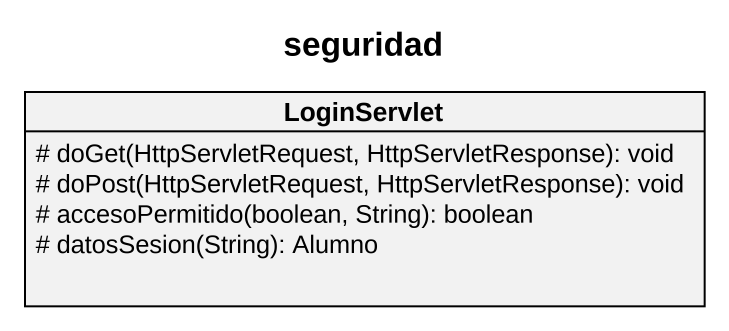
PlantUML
@startuml
title seguridad
hide circle
hide empty members
skinparam classAttributeIconSize 0
class LoginServlet {
  # doGet(HttpServletRequest, HttpServletResponse): void
  # doPost(HttpServletRequest, HttpServletResponse): void
  # accesoPermitido(boolean, String): boolean
  # datosSesion(String): Alumno
}
@enduml
